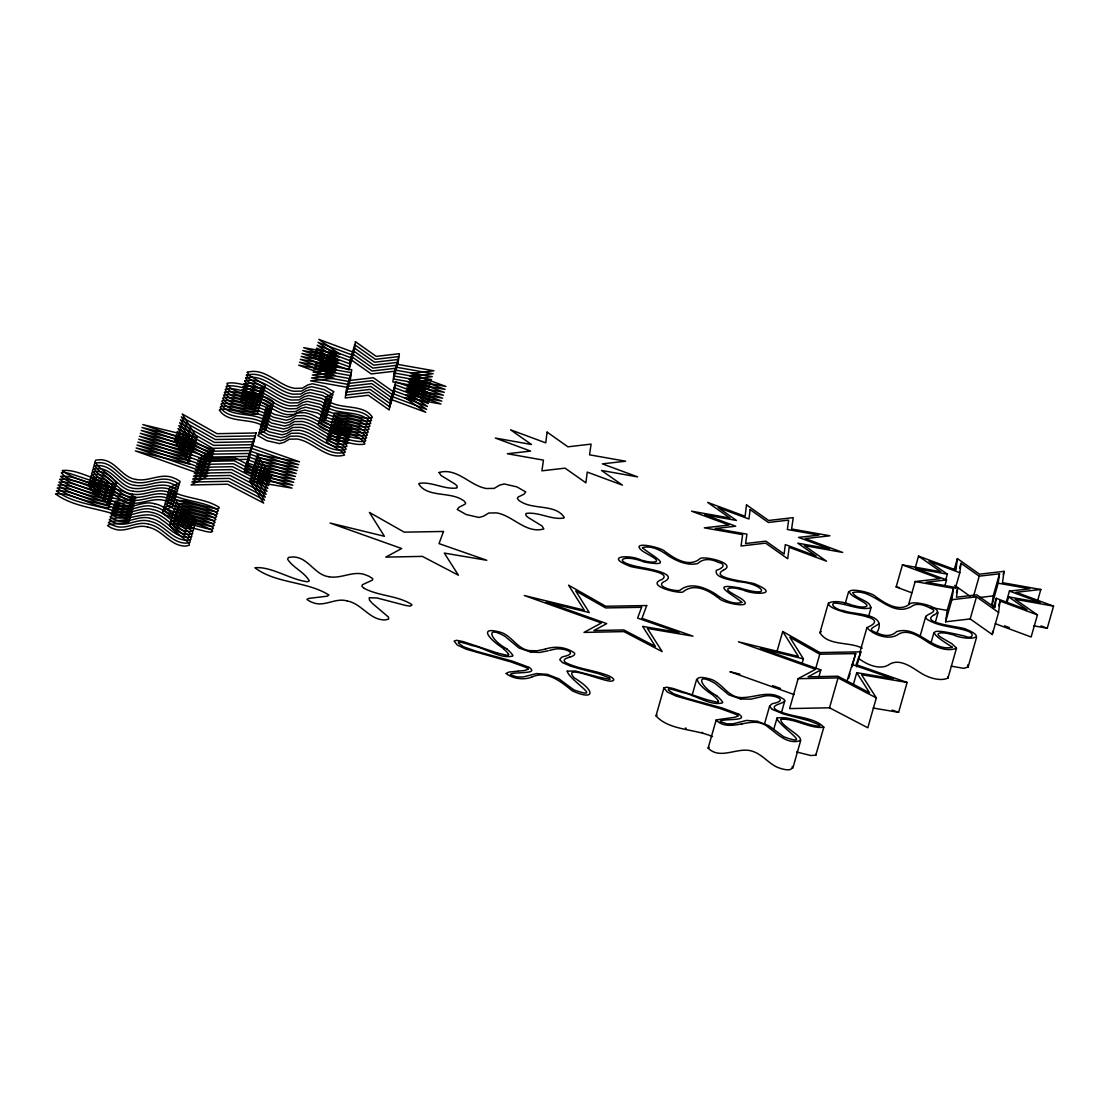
<?xml version="1.0" encoding="UTF-8"?>
<svg xmlns="http://www.w3.org/2000/svg" width="1109" height="1109" viewBox="0 0 1109 1109"><rect width="100%" height="100%" fill="white"/><g stroke="black" fill="none" stroke-linecap="round" stroke-linejoin="round"><path stroke-width="1.5" d="M815.711 754.314L815.822 755.187L823.821 727.157C813.105 715.873 789.968 717.897 775.496 709.469M933.944 614.954C918.391 623.591 963.61 626.835 966.299 629.357C990.864 639.643 963.458 640.17 953.421 634.833A69.728 19.213 15.9 0 0 950.15 634.126C944.923 632.255 930.867 631.7 942.65 638.313A66.942 18.451 15.9 0 0 944.424 639.38L949.775 642.471A63.781 17.578 15.9 0 1 951.952 643.802L956.512 648.086L947.959 678.14L947.668 677.031M717.994 702.427L706.932 699.751A79.765 21.986 15.9 0 1 704.506 698.961L673.08 688.467L666.675 687.178L663.972 687.871L667.119 691.891L676.102 696.092L721.169 708.887L736.237 714.432M737.984 716.095L734.851 717.26A56.171 15.484 15.9 0 1 732.952 717.523L716.206 719.921L708.11 748.104C720.462 760.608 738.22 746.177 752.581 751.32C762.119 754.342 768.246 763.034 777.146 767.206C781.096 768.8 792.422 772.571 792.367 766.471M1037.677 600.537L1040.81 589.489L1002.481 582.696L1004.089 571.329L979.497 574.185L957.386 558.576L955.944 569.998L918.557 556.122L915.41 567.17M955.32 588.505L959.812 572.715L961.004 563.303L979.233 576.167L999.514 573.81L998.183 583.195L991.89 605.292L995.217 605.874M1006.847 603.185L1008.649 596.878L1027.003 609.756L996.173 598.306L994.981 607.732L976.738 594.854L956.471 597.224L957.788 587.839L926.167 582.239L946.559 579.924L944.757 586.245M908.867 603.629L915.161 581.546L953.504 588.324L947.211 610.421L945.603 621.802L970.181 618.933L992.292 634.542L992.707 631.284M992.292 634.542L998.585 612.459L1000.027 601.023L1037.428 614.913L1031.134 636.996L995.3 623.702M506.189 673.399L508.892 672.082L518.042 671.125M716.081 720.157C731.108 734.366 752.859 713.323 768.495 727.435C776.439 733.146 783.911 741.311 794.391 741.616C814.048 740.964 779.253 726.423 780.972 719.45M945.603 621.802L951.896 599.706L953.504 588.324M991.89 605.292L993.22 595.907L999.514 573.81M663.972 687.871L656.001 715.846C669.074 730.623 695.107 728.738 712.533 736.626M934.235 614.843C946.961 608.675 916.464 600.565 910.281 603.462C900.3 612.612 886.382 604.253 877.441 597.848A72.099 19.879 15.9 0 0 875.736 596.767C872.464 591.846 838.404 585.261 853.14 596.115A63.865 17.605 15.9 0 0 855.33 597.432L860.667 600.537A66.928 18.451 15.9 0 1 862.442 601.605C873.975 607.954 860.334 607.801 854.942 605.791A69.479 19.144 15.9 0 1 851.67 605.07C834.259 597.737 814.671 603.171 842.951 611.683C848.69 614.22 891.691 617.048 866.933 627.597L859.822 652.577M947.987 678.056C940.39 681.675 928.399 677.821 920.844 673.024A72.127 19.879 15.9 0 1 919.139 671.943C911.002 666.634 899.593 658.51 889.723 664.152C880.31 670.987 866.24 664.374 858.394 658.205M876.526 633.35C889.321 612.265 853.736 615.218 843.159 610.518C839.499 610.893 828.894 605.084 834.148 603.06C846.264 603.365 858.505 610.324 870.371 608.051C871.826 600.842 855.316 599.054 852.779 592.65M738.913 697.436C727.504 695.731 722.014 683.588 711.742 679.554C688.342 672.401 697.381 685.085 712.616 694.899A120.687 33.27 15.9 0 1 713.863 696.008L714.141 696.258A55.741 15.36 15.9 0 1 718.466 701.207M976.641 637.065L968.102 667.036L967.63 664.956M852.973 592.511C873.781 587.978 890.167 618.24 911.376 606.568C918.113 601.203 928.122 606.9 933.82 610.089C934.443 614.275 918.28 615.315 929.661 620.804C941.61 627.126 955.639 626.751 968.171 631.271C975.587 634.154 971.636 639.546 964.913 636.15C940.002 630.411 917.545 625.615 952.368 647.185M775.288 709.344C768.967 703.508 792.658 703.411 781.859 698.088C768.301 689.354 753.413 698.698 739.176 697.478M740.715 699.003L750.682 699.183L762.964 696.397A54.424 14.999 15.9 0 1 765.764 695.884C773.167 694.581 789.996 700.098 772.904 703.563A63.795 17.578 15.9 0 0 771.337 704.284L769.591 706.572L772.321 709.386M823.821 727.157C810.97 729.389 794.363 717.967 781.069 719.311M792.81 768.204L800.767 740.271M866.933 627.597C872.935 634.695 887.644 640.198 896.959 635.18C906.663 627.736 919.319 636.552 927.651 642.056A72.127 19.879 15.9 0 0 929.356 643.137C937.077 647.725 948.001 651.912 956.499 648.169M938.172 612.237L935.344 622.204M828.451 602.839L819.939 632.726C828.049 646.187 849.217 641.39 862.206 648.169M968.129 666.953L963.846 668.353L951.286 666.176M692.002 695.606L696.688 679.165M777.035 651.399L782.718 631.465L819.898 652.563L860.847 651.829L856.592 666.786M764.475 724.052L769.632 705.976M773.971 728.516L777.035 718.077M781.443 712.602L784.742 701.054M801.987 663.834L803.401 658.857L789.816 637.231L819.773 654.213L855.718 653.575L851.934 666.869M782.718 631.465L798.397 656.431L738.414 641.82L815.572 669.282L798.133 678.694L789.622 708.582L829.532 707.792L867.806 727.781L876.318 697.894L861.554 674.729L907.12 682.451L898.609 712.338L873.282 708.055M815.517 669.157L819.773 654.213M818.969 676.545L820.854 669.905L760.414 648.377L803.401 658.857M845.28 603.365L848.648 591.596M829.532 707.792L838.044 677.89L876.318 697.894M846.999 680.995L855.718 653.575M848.621 678.486L850.049 673.51M868.361 617.159L871.203 607.191M853.445 684.281L856.744 672.664L893.092 678.805L851.74 664.388M911.737 592.76L896.141 586.98L902.435 564.897L940.82 571.745L918.557 556.122M920.054 636.441L925.724 616.521M945.533 580.464L947.336 574.157L928.968 561.279L959.812 572.715M931.033 642.735L933.889 632.712M954.239 569.624L957.386 558.576M959.645 568.03L961.004 563.303M956.443 592.566L957.788 587.839M973.397 596.684L979.233 576.167M970.181 618.933L976.474 596.836L998.585 612.459M993.47 607.774L996.173 598.306M1003.188 574.476L1004.089 571.329M998.682 605.764L1000.027 601.023M1006.279 602.145L1009.426 591.097L1029.804 588.796L998.183 583.195M1033.907 625.85L1047.256 628.235L1053.55 606.138L1016.094 592.289L1040.81 589.489M776.813 718.507C780.417 727.241 814.353 747.868 783.786 736.778A52.982 14.597 15.9 0 1 781.485 735.101L768.814 725.73L757.489 721.335M879.326 623.494C874.654 627.209 865.159 629.427 877.344 632.976C883.637 636.109 891.331 636.926 896.682 631.562C917.795 625.226 931.56 651.44 952.118 647.406M819.939 632.726L821.242 631.589M708.11 748.104L709.206 747.3M656.015 715.804L657.069 715.153M860.847 651.829L856.12 664.665L907.12 682.451M815.808 755.243L810.748 755.506L796.581 751.985M567.184 671.208C569.305 680.33 605.209 701.013 573.921 689.909A52.982 14.597 15.9 0 1 571.634 688.245L558.95 678.86L547.624 674.466M528.092 669.268L525.125 670.363A56.171 15.484 15.9 0 1 523.088 670.654L518.457 671.097M642.361 547.735C653.062 556.552 675.908 567.558 644.301 562.055C624.575 553.862 610.532 560.724 636.718 566.463M510.306 674.369C513.647 671.389 540.138 674.688 529.048 667.355M720.171 721.238C723.345 718.244 750.072 721.64 738.802 714.168M567.24 671.139L575.252 671L597.224 676.684M777.104 717.994C791.341 715.804 805.231 725.272 819.496 726.229M741.893 602.339C732.453 594.299 707.944 582.28 739.551 587.936C776.106 599.304 761.148 582.572 737.665 581.684C731.496 579.757 713.891 578.052 716.359 570.276C722.514 568.654 726.977 564.121 718.147 562.332C711.465 558.908 703.439 557.993 697.672 563.566C687.927 565.867 677.793 561.528 669.531 556.593A76.923 21.21 15.9 0 1 668.242 555.761C661.075 550.341 651.524 545.254 642.596 547.569M741.658 602.506C733.118 604.821 723.068 599.803 716.026 594.313A76.923 21.21 15.9 0 0 714.723 593.481C704.645 587.326 690.103 581.643 679.845 590.376C674.799 591.679 654.532 586.481 664.028 581.671M820.854 669.905L808.017 676.837L837.933 676.24L869.567 692.765L856.744 672.664M113.326 495.363L111.399 496.208C94.182 494.073 74.65 480.447 58.888 482.221C79.321 497.4 107.878 496.139 130.529 507.562M112.494 498.288L110.567 499.133C93.35 496.998 73.818 483.372 58.056 485.146C78.489 500.325 107.046 499.05 129.698 510.487M664.887 581.31C679.387 573.131 643.858 568.196 638.881 566.893M723.525 570.04C707.778 578.801 753.247 581.781 755.881 584.429C780.944 594.923 753.261 595.062 743.002 589.919A69.728 19.213 15.9 0 0 739.745 589.198C734.408 587.216 720.684 586.994 732.231 593.398A66.942 18.451 15.9 0 0 734.006 594.466L739.356 597.557A63.781 17.578 15.9 0 1 741.547 598.874C756.366 609.673 722.306 603.213 718.937 598.222A72.127 19.879 15.9 0 1 717.246 597.141C707.736 589.752 693.416 582.849 682.867 592.04C676.892 593.703 645.161 585.219 661.948 579.522C674.12 571.232 631.243 568.155 628.914 565.798C603.753 555.789 630.536 554.445 641.252 560.156A69.479 19.144 15.9 0 0 644.523 560.877C649.624 562.707 663.792 563.358 652.023 556.676A66.928 18.451 15.9 0 0 650.248 555.609L644.911 552.518A63.865 17.605 15.9 0 1 642.721 551.201C627.957 540.014 662.323 547.208 665.317 551.852A72.099 19.879 15.9 0 1 667.008 552.934C676.088 559.601 690.242 567.628 700.333 558.354C706.488 556.011 736.792 563.705 723.817 569.915M569.86 657.041L569.139 657.29M531.765 677.072C547.194 670.016 561.099 681.841 572.341 690.865C594.355 700.916 596.614 691.462 574.212 677.876C560.53 662.323 606.623 683.213 612.002 681.009C617.893 679.775 607.718 674.979 605.292 674.563C592.261 669.975 578.08 668.769 565.632 662.6M741.366 724.025L742.434 723.678M531.502 677.155C523.503 680.427 511.956 678.445 506.203 673.565M545.323 649.098C554.916 645.798 566.394 646.977 574.587 653.09C576.458 657.9 559.643 656.985 565.424 662.475M549.648 650.401L553.1 649.527A54.424 14.999 15.9 0 1 555.914 649.015C562.956 647.753 580.326 653.049 563.039 656.708A63.795 17.578 15.9 0 0 561.487 657.429L559.726 659.703L562.457 662.53M545.032 649.181L536.992 650.803L529.312 650.609M548.262 650.775L539.653 652.439L530.851 652.134M609.603 679.373L598.306 676.975M173.212 512.122L180.989 512.4L209.518 519.871L214.134 520.578L215.908 519.525A12.393 3.41 15.9 0 0 215.423 518.749C200.563 508.962 180.102 511.499 165.837 500.7L166.378 499.161L176.539 494.475L176.664 493.02L172.893 490.677A13.71 3.784 15.9 0 0 170.717 489.831C158.227 484.023 145.889 493.519 133.177 491.218M172.38 515.047L180.157 515.325L208.686 522.796L213.302 523.503L215.077 522.45A12.393 3.41 15.9 0 0 214.592 521.674C199.731 511.887 179.27 514.41 165.005 503.625L165.546 502.072L175.707 497.4L175.832 495.945L172.061 493.602A13.71 3.784 15.9 0 0 169.885 492.756C157.395 486.948 145.057 496.444 132.345 494.143M508.047 655.571L498.177 653.243M951.896 599.706L976.474 596.836M979.704 597.474L993.22 595.907M915.161 581.546L939.877 578.746L902.435 564.897M99.727 462.619L94.958 463.049L94.085 464.907C99.699 473.612 110.637 477.494 115.821 486.546L113.894 487.433L108.058 486.186L70.754 473.82L64.225 472.254L61.286 472.808L65.445 477.175L72.279 480.197L124.485 495.321L135.367 500.658L133.829 501.822L115.031 504.11L113.395 505.136L117.083 507.423A12.573 3.466 15.9 0 0 118.885 508.061C130.612 513.315 141.827 502.918 153.694 506.661M458.599 641.889L459.403 641.945M668.464 688.758L669.254 688.8A13.627 3.757 15.9 0 1 674.327 690.075L675.118 690.255A39.674 10.938 15.9 0 1 676.837 690.782L677.447 690.976A76.327 21.043 15.9 0 1 681.91 692.432C694.594 694.331 710.19 706.391 722.555 702.829M798.133 678.694L838.044 677.89M136.504 479.532C149.216 481.819 161.554 472.323 174.044 478.131A13.71 3.784 15.9 0 1 176.234 478.991L180.005 481.32L179.88 482.775L169.719 487.461L169.178 489L171.202 490.954M135.672 482.443C148.384 484.744 160.722 475.248 173.212 481.056A13.71 3.784 15.9 0 1 175.402 481.902L179.173 484.245L179.034 485.7L168.887 490.386L168.346 491.925L170.37 493.879M134.841 485.368C147.552 487.669 159.89 478.173 172.38 483.981A13.71 3.784 15.9 0 1 174.57 484.827L178.341 487.17L178.202 488.625L168.055 493.311L167.514 494.85L169.538 496.804M131.514 497.068C144.225 499.369 156.563 489.873 169.053 495.681A13.71 3.784 15.9 0 1 171.23 496.527L175 498.87L174.875 500.311L164.714 504.997L164.174 506.55L166.198 508.49M130.682 499.993C143.394 502.294 155.717 492.798 168.221 498.606A13.71 3.784 15.9 0 1 170.398 499.452L174.168 501.795L174.044 503.236L163.882 507.922L163.342 509.475L165.366 511.415M329.207 576.777C341.919 579.078 354.242 569.582 366.746 575.391A13.71 3.784 15.9 0 1 368.923 576.236L372.693 578.579L372.569 580.035L362.407 584.72L361.867 586.259L363.891 588.214M154.525 503.736C142.673 499.993 131.444 510.39 119.717 505.136A12.573 3.466 15.9 0 1 117.914 504.498L114.227 502.211L115.863 501.185L134.66 498.898L136.199 497.733C113.811 483.732 83.3 486.56 62.229 470.521C77.99 468.747 97.509 482.373 114.726 484.508L116.653 483.663C111.51 474.569 100.531 470.715 94.917 461.982L95.79 460.124L100.559 459.694A15.651 4.311 15.9 0 1 101.931 459.805C116.182 461.094 122.226 477.854 136.379 479.504M152.862 509.586C140.995 505.843 129.781 516.239 118.039 510.972A12.573 3.466 15.9 0 1 116.251 510.348L112.564 508.061L114.185 507.035L132.997 504.747L134.536 503.583L132.304 501.767M152.03 512.51C140.164 508.768 128.949 519.164 117.207 513.897A12.573 3.466 15.9 0 1 115.419 513.259L111.732 510.986L113.354 509.96L132.165 507.672L133.704 506.508L131.472 504.692M150.353 518.36C138.5 514.618 127.285 525.014 115.544 519.747A12.573 3.466 15.9 0 1 113.756 519.109L110.068 516.836L111.69 515.81L130.502 513.522L132.026 512.358L129.808 510.542M149.521 521.272C137.668 517.543 126.454 527.939 114.712 522.672A12.573 3.466 15.9 0 1 112.924 522.034L109.223 519.761L110.858 518.735L129.67 516.447L131.195 515.283C108.821 501.282 78.295 504.096 57.224 488.071C72.986 486.297 92.518 499.923 109.736 502.058L111.662 501.213C106.506 492.119 95.526 488.251 89.912 479.532L90.786 477.674L95.554 477.244A15.651 4.311 15.9 0 1 96.94 477.341C111.177 478.644 117.235 495.39 131.389 497.054M148.689 524.197C136.837 520.468 125.608 530.851 113.88 525.597A12.573 3.466 15.9 0 1 112.092 524.959L108.391 522.686L110.027 521.66L128.838 519.372L130.363 518.208C107.989 504.193 77.464 507.021 56.393 490.996C72.154 489.221 91.687 502.848 108.904 504.983L110.831 504.138C105.674 495.044 94.695 491.176 89.08 482.457L89.954 480.599L94.722 480.169A15.651 4.311 15.9 0 1 96.109 480.266C110.345 481.569 116.403 498.315 130.557 499.979M147.857 527.122C136.005 523.393 124.776 533.776 113.049 528.522A12.573 3.466 15.9 0 1 111.247 527.884L107.559 525.611L109.195 524.585L127.992 522.297L129.531 521.133L127.313 519.317M347.214 600.995C335.362 597.252 324.133 607.649 312.405 602.381A12.573 3.466 15.9 0 1 310.617 601.757L306.916 599.47L308.552 598.444L327.363 596.157L328.888 594.992C306.514 580.991 275.989 583.805 254.918 567.78C270.679 566.006 290.211 579.633 307.415 581.768L309.356 580.922C304.199 571.828 293.22 567.974 287.605 559.241L288.479 557.383L293.247 556.954A15.651 4.311 15.9 0 1 294.62 557.051C308.87 558.354 314.928 575.1 329.068 576.763M530.712 652.106L518.901 647.947L506.813 637.869A65.944 18.174 15.9 0 0 505.066 636.4C484.453 624.464 490.164 640.018 506.882 648.876M740.576 698.975L728.765 694.816L716.677 684.738A65.944 18.174 15.9 0 0 714.931 683.269C694.317 671.389 699.973 686.679 716.733 695.745M529.048 650.581C517.64 648.862 512.164 636.732 501.878 632.684C477.882 625.476 488.182 638.604 502.751 648.03A120.687 33.27 15.9 0 1 503.999 649.153L504.276 649.403M930.534 607.469L947.211 610.421M947.336 574.157L915.674 568.501L946.559 579.924M1008.649 596.878L1040.311 602.52L1009.426 591.097M1053.55 606.138L1015.165 599.29L1037.428 614.913M896.141 586.98L899.468 587.576M638.146 566.754L637.425 566.602M757.073 721.238L746.44 720.434L735.128 723.304A50.764 13.987 15.9 0 1 732.883 723.803L726.963 723.844L720.503 721.765M547.208 674.369L536.576 673.565L525.278 676.435A50.764 13.987 15.9 0 1 523.032 676.934L517.099 676.975L510.694 674.924M739.897 674.147L729.888 671.707L794.196 694.594M584.388 670.099L595.658 672.941A55.644 15.332 15.9 0 1 598.971 673.828L609.063 677.779M583.223 669.808L570.414 666.065L562.554 662.586M135.548 482.429C121.394 480.765 115.35 464.019 101.099 462.73A15.651 4.311 15.9 0 0 99.727 462.619M134.716 485.354C120.562 483.69 114.518 466.944 100.267 465.641A15.651 4.311 15.9 0 0 98.895 465.544L94.126 465.974L93.253 467.832C98.867 476.537 109.791 480.419 114.989 489.471L113.063 490.358C95.776 488.21 76.424 474.624 60.551 476.371C80.985 491.55 109.541 490.289 132.193 501.712M133.052 491.204C118.899 489.54 112.855 472.794 98.604 471.491A15.651 4.311 15.9 0 0 97.232 471.394L92.463 471.824L91.576 473.682C97.204 482.387 108.127 486.269 113.312 495.321M132.221 494.129C118.067 492.465 112.023 475.719 97.772 474.416A15.651 4.311 15.9 0 0 96.386 474.319L91.631 474.749L90.744 476.607C96.372 485.312 107.296 489.194 112.48 498.246M685.376 728.045L686.208 728.266M701.775 732.397L702.649 732.633M464.505 643.178L465.253 643.4A39.674 10.938 15.9 0 1 466.972 643.927L467.596 644.107A76.327 21.043 15.9 0 1 472.046 645.563C484.869 647.587 500.034 659.287 512.705 656.057M497.622 653.062L497.068 652.882A79.765 21.986 15.9 0 1 494.642 652.092L463.215 641.598L456.631 640.295L454.094 641.071L457.268 645.022L466.237 649.222L511.304 662.031L526.373 667.563M154.664 503.763C168.637 506.258 176.276 521.743 190.706 522.644A16.067 4.436 15.9 0 0 192.287 522.686L195.919 521.895L195.849 519.871L179.63 506.106L176.788 502.904L176.525 500.464L184.33 500.7L212.845 508.172L217.475 508.879L219.277 507.964A12.393 3.41 15.9 0 0 218.75 507.063C204.444 498.135 186.16 498.939 171.285 491.01M153.832 506.688C167.819 509.156 175.444 524.64 189.875 525.569A16.067 4.436 15.9 0 0 191.455 525.611L195.087 524.82L195.018 522.796L178.799 509.031L175.957 505.829L175.693 503.389L183.498 503.625L212.013 511.097L216.643 511.803L218.404 510.75A12.393 3.41 15.9 0 0 217.918 509.974C203.612 501.06 185.328 501.864 170.453 493.921M152.987 509.613C166.988 512.081 174.598 527.565 189.043 528.494A16.067 4.436 15.9 0 0 190.623 528.536L194.241 527.745L194.186 525.721L177.967 511.956L175.125 508.754L174.862 506.314L182.666 506.55L211.181 514.022L215.811 514.728L217.572 513.675A12.393 3.41 15.9 0 0 217.087 512.899C202.781 503.985 184.496 504.789 169.622 496.846M152.155 512.538C166.142 515.006 173.766 530.49 188.211 531.419A16.067 4.436 15.9 0 0 189.791 531.461L193.41 530.67L193.354 528.646L177.135 514.881L174.293 511.679L174.03 509.239L181.821 509.475L210.35 516.946L214.966 517.653L216.74 516.6A12.393 3.41 15.9 0 0 216.255 515.824C201.408 506.037 180.933 508.574 166.683 497.775L167.223 496.236L177.371 491.55L177.509 490.095L173.725 487.752A13.71 3.784 15.9 0 0 171.548 486.906C155.995 480.252 139.027 495.404 124.194 484.55C116.14 478.991 109.985 469.495 99.436 468.566A15.651 4.311 15.9 0 0 98.063 468.469L93.295 468.899L92.407 470.757C98.036 479.462 108.959 483.344 114.144 492.396L112.231 493.283C94.944 491.121 75.592 477.549 59.72 479.296C80.153 494.475 108.71 493.214 131.361 504.637M150.491 518.388C164.479 520.856 172.103 536.34 186.548 537.269A16.067 4.436 15.9 0 0 188.128 537.297L191.746 536.52L191.691 534.496L175.458 520.731L172.63 517.529L172.352 515.089M149.66 521.313C163.633 523.808 171.271 539.293 185.716 540.194A16.067 4.436 15.9 0 0 187.296 540.222L190.914 539.445L190.859 537.421L174.626 523.656L171.798 520.454L171.521 518.014L179.325 518.25L207.854 525.721L212.471 526.428L214.245 525.375A12.393 3.41 15.9 0 0 213.76 524.599C199.44 515.671 181.169 516.489 166.295 508.546M148.828 524.238C162.801 526.733 170.439 542.218 184.884 543.119A16.067 4.436 15.9 0 0 186.464 543.147L190.083 542.37L190.027 540.346L173.794 526.581L170.966 523.379L170.689 520.939L178.494 521.175L207.023 528.633L211.639 529.34L213.399 528.3A12.393 3.41 15.9 0 0 212.928 527.524C198.608 518.596 180.323 519.4 165.449 511.471M147.996 527.163C161.983 529.617 169.608 545.115 184.039 546.044A16.067 4.436 15.9 0 0 185.633 546.072L189.251 545.295L189.182 543.271L172.962 529.492L170.121 526.304L169.857 523.864L177.662 524.086L206.191 531.558L210.807 532.265L212.609 531.363A12.393 3.41 15.9 0 0 212.096 530.449C197.776 521.521 179.492 522.325 164.617 514.396M347.353 601.023C361.326 603.518 368.964 619.002 383.409 619.903A16.067 4.436 15.9 0 0 384.989 619.945L388.607 619.155L388.538 617.131L372.319 603.365L369.477 600.163L369.214 597.723L377.018 597.959L405.547 605.431L410.164 606.138L411.924 605.084A12.393 3.41 15.9 0 0 411.453 604.308C397.133 595.394 378.848 596.198 363.974 588.255M892.232 710.12L898.609 712.338M772.571 685.639L780.528 688.467M1041.018 625.92L1047.256 628.235M1004.477 625.823L1009.356 627.639M127.202 519.262C104.551 507.825 75.994 509.086 55.561 493.921C71.392 492.16 90.799 505.759 108.058 507.908L109.999 507.063C104.842 497.969 93.863 494.101 88.249 485.382L89.122 483.524L93.891 483.08A15.651 4.311 15.9 0 1 95.263 483.191C107.684 484.273 113.659 497.068 124.471 501.504C138.736 507.77 153.181 495.141 167.376 501.531A13.71 3.784 15.9 0 1 169.566 502.377L173.337 504.72L173.212 506.161L163.051 510.847L162.51 512.4L164.534 514.34M738.677 714.113L722.611 708.11L690.935 699.446A88.443 24.384 15.9 0 1 685.917 698.032L673.315 693.624L668.242 689.895M528.813 667.244L512.746 661.255L481.084 652.591A88.443 24.384 15.9 0 1 476.052 651.163L463.451 646.769L458.308 642.901M736.445 714.543L738.026 715.804M526.581 667.673L528.161 668.935M772.419 709.455L783.356 713.96L805.522 719.81A55.644 15.332 15.9 0 1 808.835 720.698L818.927 724.648M954.71 585.386L970.139 596.282M130.64 507.617L132.872 509.433L131.333 510.597L112.522 512.885L110.9 513.911L114.587 516.184A12.573 3.466 15.9 0 0 116.376 516.822C131.333 521.784 147.414 508.033 161.457 519.677C169.802 524.917 176.802 533.873 187.379 534.344A16.067 4.436 15.9 0 0 188.96 534.386L192.578 533.595L192.522 531.571L176.303 517.806L173.461 514.604L173.184 512.164M504.151 649.389A55.741 15.36 15.9 0 1 508.601 654.338M508.421 654.296A27.018 7.444 15.9 0 1 508.615 654.892M506.674 648.862A66.609 18.354 15.9 0 1 512.857 655.419M459.362 641.875A13.627 3.757 15.9 0 1 464.477 643.206M608.966 677.765A7.611 2.093 15.9 0 1 609.867 679.276M718.272 701.165A27.018 7.444 15.9 0 1 718.48 701.761M818.83 724.634A7.611 2.093 15.9 0 1 819.731 726.145M716.539 695.717A66.609 18.354 15.9 0 1 722.721 702.288M239.794 398.616L241.596 401.555L255.375 410.011L257.565 411.869L257.842 413.699A12.157 3.355 15.9 0 1 256.886 414.212C244.354 415.598 232.141 407.488 219.776 409.512L219.402 410.08C227.789 423.61 250.163 417.649 262.805 425.87A12.157 3.355 15.9 0 1 264.566 426.965L266.285 429.086L265.689 430.375L259.728 433.314L257.884 435.587L266.742 440.647L279.496 443.6L284.112 442.352L289.435 439.164L297.101 439.012A12.157 3.355 15.9 0 1 299.818 439.594C314.928 443.545 327.599 459.958 344.497 455.064L342.695 452.125L328.902 443.669L326.725 441.812L326.448 439.982A12.157 3.355 15.9 0 1 327.391 439.469C339.936 438.083 352.149 446.192 364.514 444.154L364.889 443.586C356.502 430.07 334.128 436.031 321.485 427.797A12.157 3.355 15.9 0 1 319.725 426.715L318.006 424.581L318.588 423.305L324.563 420.366L326.406 418.079L317.534 413.033L304.795 410.08L300.165 411.314L294.855 414.516L287.189 414.655A12.157 3.355 15.9 0 1 284.472 414.087C269.348 410.136 256.692 393.723 239.794 398.616M240.625 395.691L242.427 398.63L256.221 407.086L258.397 408.944L258.674 410.774A12.157 3.355 15.9 0 1 257.732 411.287C245.186 412.673 232.973 404.563 220.608 406.587L220.234 407.155C228.62 420.685 250.994 414.724 263.637 422.945A12.157 3.355 15.9 0 1 265.398 424.04L267.117 426.161L266.534 427.45L260.56 430.389L258.716 432.662L267.574 437.722L280.327 440.675L284.958 439.427L290.267 436.239L297.933 436.1A12.157 3.355 15.9 0 1 300.65 436.669C315.774 440.62 328.43 457.033 345.329 452.139L343.527 449.2L329.733 440.744L327.557 438.887L327.28 437.057A12.157 3.355 15.9 0 1 328.222 436.544C340.768 435.158 352.981 443.267 365.346 441.23L365.72 440.661C357.334 427.145 334.96 433.106 322.317 424.872A12.157 3.355 15.9 0 1 320.556 423.79L318.837 421.656L319.42 420.38L325.394 417.441L327.238 415.168L318.366 410.108L305.627 407.155L300.996 408.403L295.687 411.591L288.021 411.73A12.157 3.355 15.9 0 1 285.304 411.162C270.18 407.211 257.524 390.798 240.625 395.691M241.457 392.766L243.259 395.705L257.052 404.161L259.229 406.019L259.506 407.849A12.157 3.355 15.9 0 1 258.563 408.362C246.018 409.748 233.805 401.638 221.44 403.662L221.065 404.244C229.452 417.76 251.826 411.799 264.469 420.02A12.157 3.355 15.9 0 1 266.229 421.115L267.948 423.236L267.366 424.525L261.391 427.464L259.548 429.738L268.42 434.797L281.159 437.75L285.789 436.502L291.099 433.314L298.765 433.175A12.157 3.355 15.9 0 1 301.482 433.744C316.606 437.695 329.262 454.108 346.16 449.214L344.358 446.275L330.565 437.819L328.389 435.962L328.112 434.132A12.157 3.355 15.9 0 1 329.054 433.619C341.6 432.233 353.813 440.342 366.178 438.318L366.552 437.736C358.165 424.22 335.791 430.181 323.149 421.947A12.157 3.355 15.9 0 1 321.388 420.866L319.669 418.745L320.251 417.455L326.226 414.516L328.07 412.243L319.198 407.183L306.458 404.231L301.828 405.478L296.519 408.666L288.853 408.805A12.157 3.355 15.9 0 1 286.136 408.237C271.012 404.286 258.355 387.873 241.457 392.766M242.289 389.841L244.091 392.78L257.884 401.236L260.06 403.094L260.338 404.924A12.157 3.355 15.9 0 1 259.395 405.437C246.85 406.823 234.637 398.713 222.271 400.751L221.897 401.319C230.284 414.835 252.658 408.874 265.301 417.109A12.157 3.355 15.9 0 1 267.061 418.19L268.78 420.325L268.198 421.6L262.223 424.539L260.379 426.813L269.251 431.872L281.991 434.825L286.621 433.577L291.93 430.389L299.596 430.25A12.157 3.355 15.9 0 1 302.313 430.819C317.437 434.77 330.094 451.183 346.992 446.289L345.19 443.35L331.397 434.894L329.221 433.037L328.943 431.207A12.157 3.355 15.9 0 1 329.886 430.694C342.431 429.308 354.644 437.417 367.01 435.393L367.384 434.825C358.997 421.295 336.623 427.256 323.98 419.036A12.157 3.355 15.9 0 1 322.22 417.941L320.501 415.82L321.083 414.53L327.058 411.591L328.902 409.318L320.03 404.258L307.29 401.306L302.66 402.553L297.351 405.742L289.685 405.88A12.157 3.355 15.9 0 1 286.968 405.312C271.844 401.361 259.187 384.948 242.289 389.841M243.121 386.916L244.923 389.855L258.716 398.311L260.892 400.169L261.17 401.999A12.157 3.355 15.9 0 1 260.227 402.512C247.681 403.898 235.468 395.788 223.103 397.826L222.729 398.394C231.116 411.91 253.49 405.949 266.132 414.184A12.157 3.355 15.9 0 1 267.893 415.265L269.612 417.4L269.03 418.675L263.055 421.614L261.211 423.888L270.083 428.947L282.823 431.9L287.453 430.666L292.762 427.464L300.428 427.325A12.157 3.355 15.9 0 1 303.145 427.894C318.269 431.845 330.926 448.258 347.824 443.364L346.022 440.425L332.229 431.969L330.052 430.112L329.775 428.282A12.157 3.355 15.9 0 1 330.732 427.769C343.263 426.383 355.476 434.492 367.841 432.468L368.216 431.9C359.829 418.37 337.455 424.331 324.812 416.111A12.157 3.355 15.9 0 1 323.052 415.016L321.333 412.895L321.929 411.605L327.89 408.666L329.733 406.393L320.875 401.333L308.122 398.381L303.506 399.628L298.182 402.817L290.516 402.969A12.157 3.355 15.9 0 1 287.799 402.387C272.689 398.436 260.019 382.023 243.121 386.916M243.952 383.991L245.768 386.93L259.548 395.386L261.724 397.244L262.001 399.074A12.157 3.355 15.9 0 1 261.059 399.587C248.513 400.973 236.3 392.877 223.935 394.901L223.574 395.469C231.947 408.985 254.321 403.024 266.964 411.259A12.157 3.355 15.9 0 1 268.725 412.34L270.444 414.475L269.861 415.75L263.887 418.703L262.043 420.976L270.915 426.022L283.654 428.975L288.285 427.741L293.594 424.539L301.26 424.4A12.157 3.355 15.9 0 1 303.977 424.969C319.101 428.92 331.757 445.333 348.67 440.439L346.854 437.501L333.074 429.044L330.884 427.187L330.607 425.357A12.157 3.355 15.9 0 1 331.563 424.844C344.095 423.458 356.308 431.567 368.673 429.543L369.047 428.975C360.661 415.445 338.287 421.406 325.644 413.186A12.157 3.355 15.9 0 1 323.883 412.091L322.164 409.97L322.761 408.68L328.735 405.742L330.565 403.468L321.707 398.408L308.954 395.456L304.337 396.703L299.014 399.892L291.348 400.044A12.157 3.355 15.9 0 1 288.631 399.462C273.521 395.511 260.851 379.098 243.952 383.991M244.784 381.066L246.6 384.005L260.379 392.461L262.556 394.319L262.847 396.149A12.157 3.355 15.9 0 1 261.89 396.662C249.345 398.048 237.132 389.952 224.767 391.976L224.406 392.544C232.779 406.06 255.153 400.099 267.796 408.334A12.157 3.355 15.9 0 1 269.556 409.415L271.275 411.55L270.693 412.825L264.718 415.778L262.875 418.051L271.747 423.111L284.486 426.05L289.116 424.816L294.426 421.614L302.092 421.475A12.157 3.355 15.9 0 1 304.809 422.044C319.933 425.995 332.589 442.408 349.501 437.514L347.685 434.576L333.906 426.119L331.716 424.262L331.439 422.432A12.157 3.355 15.9 0 1 332.395 421.919C344.927 420.533 357.14 428.642 369.519 426.618L369.879 426.05C361.492 412.52 339.118 418.481 326.49 410.261A12.157 3.355 15.9 0 1 324.715 409.166L322.996 407.045L323.592 405.755L329.567 402.817L331.397 400.543L322.539 395.483L309.785 392.531L305.169 393.778L299.846 396.967L292.18 397.119A12.157 3.355 15.9 0 1 289.477 396.537C274.353 392.586 261.682 376.173 244.784 381.066M245.616 378.141L247.432 381.08L261.211 389.536L263.387 391.408L263.679 393.224A12.157 3.355 15.9 0 1 262.722 393.737C250.177 395.123 237.964 387.027 225.598 389.051L225.238 389.619C233.611 403.135 255.999 397.174 268.628 405.409A12.157 3.355 15.9 0 1 270.388 406.49L272.121 408.625L271.525 409.9L265.55 412.853L263.706 415.126L272.578 420.186L285.318 423.125L289.948 421.891L295.257 418.689L302.923 418.55A12.157 3.355 15.9 0 1 305.64 419.119C320.764 423.07 333.421 439.483 350.333 434.589L348.517 431.651L334.738 423.194L332.548 421.337L332.27 419.507A12.157 3.355 15.9 0 1 333.227 418.994C345.772 417.608 357.971 425.717 370.351 423.693L370.711 423.125C362.324 409.595 339.95 415.556 327.321 407.336A12.157 3.355 15.9 0 1 325.547 406.241L323.828 404.12L324.424 402.844L330.399 399.892L332.229 397.618L323.371 392.558L310.617 389.606L306.001 390.853L300.691 394.042L293.012 394.194A12.157 3.355 15.9 0 1 290.308 393.626C275.184 389.661 262.528 373.248 245.616 378.141M246.448 375.216L248.264 378.155L262.043 386.611L264.219 388.483L264.51 390.299A12.157 3.355 15.9 0 1 263.554 390.825C251.008 392.198 238.795 384.102 226.43 386.126L226.07 386.694C234.443 400.21 256.831 394.263 269.459 402.484A12.157 3.355 15.9 0 1 271.22 403.565L272.953 405.7L272.357 406.975L266.382 409.928L264.538 412.201L273.41 417.261L286.164 420.2L290.78 418.966L296.089 415.778L303.769 415.625A12.157 3.355 15.9 0 1 306.472 416.194C321.596 420.145 334.253 436.558 351.165 431.664L349.349 428.739L335.57 420.269L333.393 418.412L333.102 416.582A12.157 3.355 15.9 0 1 334.059 416.069C346.604 414.697 358.817 422.862 371.182 420.768L371.543 420.2C363.17 406.67 340.782 412.631 328.153 404.411A12.157 3.355 15.9 0 1 326.393 403.316L324.66 401.195L325.256 399.919L331.231 396.967L333.074 394.693L324.202 389.633L311.463 386.681L306.833 387.928L301.523 391.117L293.843 391.269A12.157 3.355 15.9 0 1 291.14 390.701C276.016 386.736 263.36 370.323 246.448 375.216M247.279 372.291L249.095 375.23L262.875 383.686L265.065 385.558L265.342 387.374A12.157 3.355 15.9 0 1 264.386 387.9C251.84 389.273 239.641 381.177 227.262 383.201L226.901 383.769C235.288 397.285 257.662 391.338 270.291 399.559A12.157 3.355 15.9 0 1 272.065 400.64L273.784 402.775L273.188 404.05L267.214 407.003L265.384 409.276L274.242 414.336L286.995 417.275L291.612 416.041L296.921 412.853L304.601 412.7A12.157 3.355 15.9 0 1 307.304 413.269C322.428 417.22 335.084 433.633 351.997 428.739L350.181 425.814L336.401 417.358L334.225 415.487L333.934 413.671A12.157 3.355 15.9 0 1 334.89 413.144C347.436 411.772 359.649 419.867 372.014 417.843L372.374 417.275C364.002 403.759 341.627 409.706 328.985 401.486A12.157 3.355 15.9 0 1 327.224 400.391L325.492 398.27L326.088 396.994L332.062 394.042L333.906 391.768L325.034 386.708L312.294 383.756L307.664 385.003L302.355 388.192L294.689 388.344A12.157 3.355 15.9 0 1 291.972 387.776C276.848 383.811 264.192 367.398 247.279 372.291M439.136 472.476L440.952 475.414L454.732 483.871L456.922 485.728L457.199 487.558A12.157 3.355 15.9 0 1 456.243 488.071C443.711 489.457 431.498 481.361 419.133 483.385L418.758 483.954C427.104 497.497 449.422 491.592 462.162 499.743A12.157 3.355 15.9 0 1 463.922 500.824L465.641 502.959L465.045 504.235L459.071 507.187L457.241 509.461L466.099 514.507L478.852 517.459L483.469 516.226L488.792 513.023L496.458 512.885A12.157 3.355 15.9 0 1 499.175 513.453C514.285 517.404 526.955 533.817 543.854 528.924L542.038 525.985L528.258 517.529L526.082 515.671L525.805 513.841A12.157 3.355 15.9 0 1 526.747 513.328C539.293 511.942 551.52 520.121 563.871 518.028L564.231 517.459C555.859 503.93 533.484 509.89 520.842 501.67A12.157 3.355 15.9 0 1 519.081 500.575L517.362 498.454L517.945 497.165L523.919 494.226L525.763 491.952L516.891 486.893L504.151 483.94L499.521 485.188L494.212 488.376L486.546 488.528A12.157 3.355 15.9 0 1 483.829 487.946C468.705 483.995 456.049 467.582 439.136 472.476M350.402 359.233L349.058 369.99L313.847 356.918L334.807 371.626L298.668 365.18L333.92 378.224L310.645 380.858L346.757 387.249L345.232 397.965L368.382 395.261L389.204 409.97L390.562 399.212L425.773 412.285L404.813 397.577L440.952 404.023L405.686 390.978L428.961 388.344L392.863 381.953L394.374 371.238L371.238 373.941L350.402 359.233M351.248 356.308L349.889 367.065L314.679 354.007L335.639 368.715L299.499 362.255L334.752 375.299L311.477 377.933L347.588 384.324L346.063 395.04L369.214 392.336L390.035 407.045L391.394 396.287L426.605 409.36L405.644 394.652L441.784 401.098L406.518 388.053L429.793 385.419L393.695 379.028L395.206 368.313L372.069 371.016L351.248 356.308M352.08 353.383L350.721 364.14L315.51 351.082L336.471 365.79L300.331 359.33L335.583 372.374L312.322 375.008L348.42 381.399L346.895 392.115L370.046 389.411L390.867 404.12L392.226 393.362L427.436 406.435L406.476 391.727L442.616 398.173L407.363 385.128L430.625 382.494L394.527 376.103L396.052 365.388L372.901 368.091L352.08 353.383M352.912 350.458L351.553 361.229L316.342 348.157L337.302 362.865L301.163 356.405L336.429 369.449L313.154 372.083L349.252 378.474L347.741 389.19L370.877 386.5L391.699 401.195L393.057 390.437L428.268 403.51L407.308 388.802L443.448 395.248L408.195 382.203L431.47 379.569L395.358 373.178L396.883 362.463L373.733 365.166L352.912 350.458M353.743 347.547L352.385 358.304L317.174 345.232L338.134 359.94L301.995 353.494L337.261 366.524L313.986 369.158L350.084 375.549L348.573 386.265L371.709 383.575L392.544 398.27L393.889 387.512L429.1 400.585L408.14 385.877L444.279 392.323L409.027 379.278L432.302 376.644L396.19 370.254L397.715 359.538L374.565 362.241L353.743 347.547M354.575 344.622L353.216 355.379L318.02 342.307L338.966 357.015L302.826 350.569L338.093 363.6L314.817 366.233L350.915 372.624L349.404 383.34L372.541 380.65L393.376 395.345L394.721 384.587L429.932 397.66L408.971 382.952L445.125 389.398L409.859 376.353L433.134 373.719L397.036 367.329L398.547 356.613L375.397 359.316L354.575 344.622M355.407 341.697L354.048 352.454L318.851 339.382L339.798 354.09L303.658 347.644L338.924 360.675L315.649 363.308L351.747 369.713L350.236 380.415L373.386 377.725L394.208 392.42L395.553 381.662L430.763 394.735L409.803 380.027L445.957 386.473L410.69 373.428L433.966 370.794L397.868 364.404L399.379 353.688L376.228 356.391L355.407 341.697M547.097 432.108L545.739 442.865L510.528 429.793L531.488 444.501L495.349 438.055L530.615 451.1L507.34 453.733L543.438 460.124L541.927 470.84L565.063 468.137L585.899 482.845L587.243 472.087L622.454 485.146L601.494 470.452L637.633 476.898L602.381 463.853L625.656 461.219L589.558 454.829L591.069 444.113L567.919 446.816L547.097 432.108M746.523 504.872L745.082 516.295L707.694 502.419L729.944 518.042L691.559 511.194L729.015 525.042L704.298 527.842L742.628 534.621L741.02 546.002L765.612 543.133L787.723 558.756L789.164 547.319L826.552 561.209L804.302 545.586L842.688 552.434L805.231 538.586L829.948 535.786L791.618 528.993L793.226 517.626L768.634 520.481L746.523 504.872M750.128 509.599L748.949 519.012L718.105 507.575L736.459 520.454L704.811 514.798L735.697 526.221L715.305 528.536L746.925 534.136L745.595 543.521L765.875 541.15L784.118 554.029L785.297 544.602L816.141 556.053L797.787 543.174L829.435 548.816L798.549 537.394L818.941 535.092L787.321 529.492L788.651 520.107L768.371 522.464L750.128 509.599M256.234 432.981L251.743 445.139L299.541 461.801L257.038 454.607L271.164 476.745L235.094 457.906L198.525 458.641L214.425 450.06L142.839 424.567L197.166 437.805L182.181 413.962L216.948 433.674L256.234 432.981M255.403 435.906L250.911 448.064L298.709 464.726L256.207 457.532L270.333 479.67L234.262 460.831L197.693 461.566L213.593 452.985L142.007 427.492L196.335 440.73L181.349 416.887L216.116 436.599L255.403 435.906M254.571 438.831L250.079 450.989L297.877 467.651L255.375 460.457L269.501 482.595L233.431 463.756L196.861 464.491L212.762 455.896L141.176 430.417L195.503 443.655L180.504 419.812L215.285 439.524L254.571 438.831M253.739 441.756L249.248 453.914L297.046 470.576L254.543 463.382L268.669 485.52L232.599 466.681L196.03 467.416L211.93 458.821L140.344 433.342L194.657 446.58L179.672 422.723L214.453 442.449L253.739 441.756M252.907 444.681L248.416 456.839L296.2 473.501L253.711 466.307L267.837 488.445L231.767 469.606L195.198 470.341L211.098 461.746L139.498 436.267L193.825 449.505L178.84 425.648L213.621 445.374L252.907 444.681M252.062 447.606L247.584 459.764L295.368 476.426L252.88 469.232L266.992 491.37L230.935 472.531L194.352 473.266L210.253 464.671L138.667 439.192L192.994 452.43L178.008 428.573L212.789 448.299L252.062 447.606M251.23 450.531L246.752 462.689L294.537 479.351L252.048 472.157L266.16 494.295L230.104 475.456L193.52 476.191L209.421 467.596L137.835 442.117L192.162 455.355L177.177 431.498L211.958 451.224L251.23 450.531M250.398 453.456L245.921 465.6L293.705 482.276L251.216 475.082L265.328 497.22L229.272 478.381L192.689 479.116L208.589 470.521L137.003 445.042L191.33 458.28L176.345 434.423L211.126 454.149L250.398 453.456M249.567 456.381L245.089 468.525L292.873 485.201L250.384 478.007L264.497 500.145L228.44 481.306L191.857 482.041L207.757 473.446L136.171 447.967L190.498 461.205L175.513 437.348L210.294 457.074L249.567 456.381M248.735 459.306L244.257 471.45L292.041 488.112L249.553 480.932L263.665 503.07L227.608 484.231L191.025 484.966L206.926 476.371L135.34 450.892L189.667 464.13L174.681 440.273L209.449 459.999L248.735 459.306M443.489 531.461L439.012 543.618L486.796 560.281L444.307 553.086L458.419 575.224L422.363 556.385L385.78 557.12L401.68 548.525L330.094 523.046L384.421 536.285L369.436 512.427L404.217 532.154L443.489 531.461M641.584 607.288L637.606 618.101L678.958 632.518L642.61 626.363L655.433 646.464L623.799 629.94L593.883 630.536L606.72 623.605L546.28 602.09L589.267 612.57L575.682 590.931L605.639 607.926L641.584 607.288M646.713 605.542L641.986 618.365L692.986 636.15L647.406 628.443L662.184 651.607L623.91 631.603L583.999 632.407L601.425 622.981L524.28 595.519L584.263 610.144L568.584 585.178L605.764 606.263L646.713 605.542"/></g></svg>
